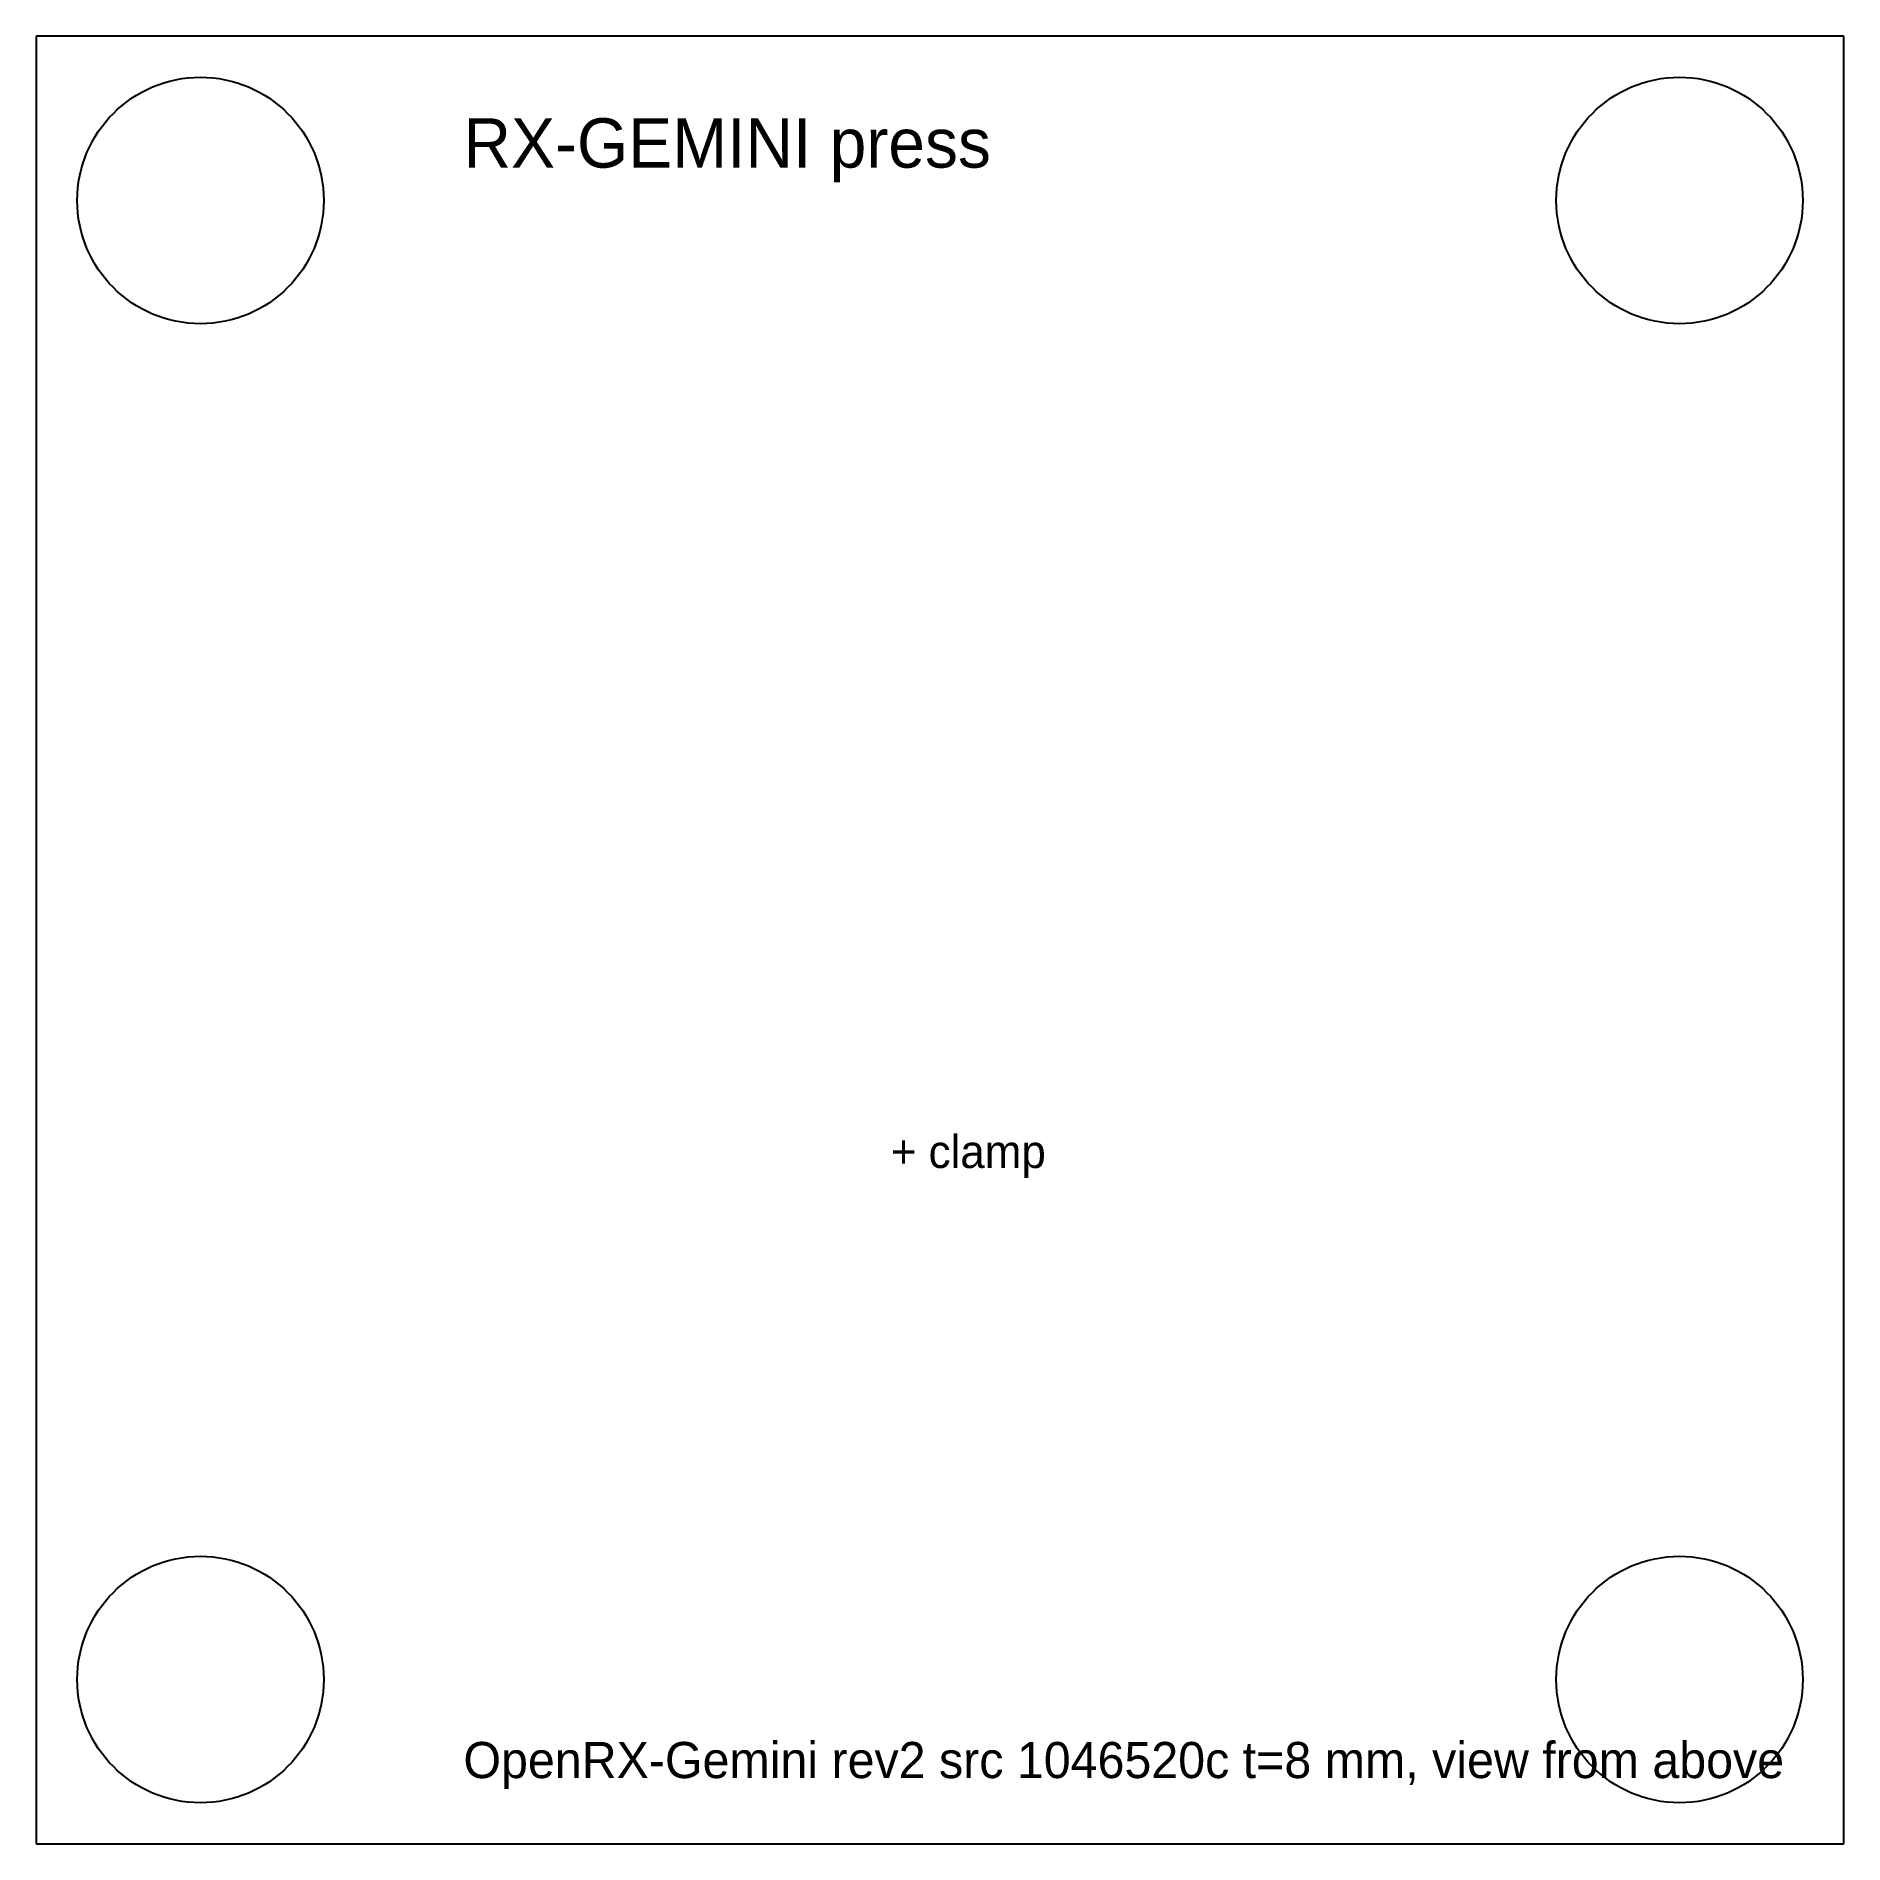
# Model space of a CAD drawing. Header units: millimetres. Extents: x -55 to 55, y -55 to 55.
import ezdxf

# ---------------------------------------------------------------- set-up
doc = ezdxf.new("R2010")
doc.units = ezdxf.units.MM

msp = doc.modelspace()

# ---------------------------------------------------------------- linework, layer by layer
at = {"layer": 'CUT'}
for p, q in [((55, 55), (-55, 55)), ((-55, 55), (-55, -55)), ((55, -55), (55, 55)), ((-55, -55), (55, -55))]:
    msp.add_line(p, q, dxfattribs=at)
for centre in [(-45, 45), (45, 45), (-45, -45), (45, -45)]:
    msp.add_circle(centre, 7.5, dxfattribs=at)

# ---------------------------------------------------------------- texts
at = {"layer": 'ENGRAVE'}
for s, height, p in [('RX-GEMINI press', 3, (-29, 47)), ('+ clamp', 2, (-3, -13.875)), ('OpenRX-Gemini rev2 src 1046520c t=8 mm, view from above', 2.2, (-29, -51))]:
    msp.add_text(s, height=height, dxfattribs=at).set_placement(p)

doc.saveas('drawing.dxf')
